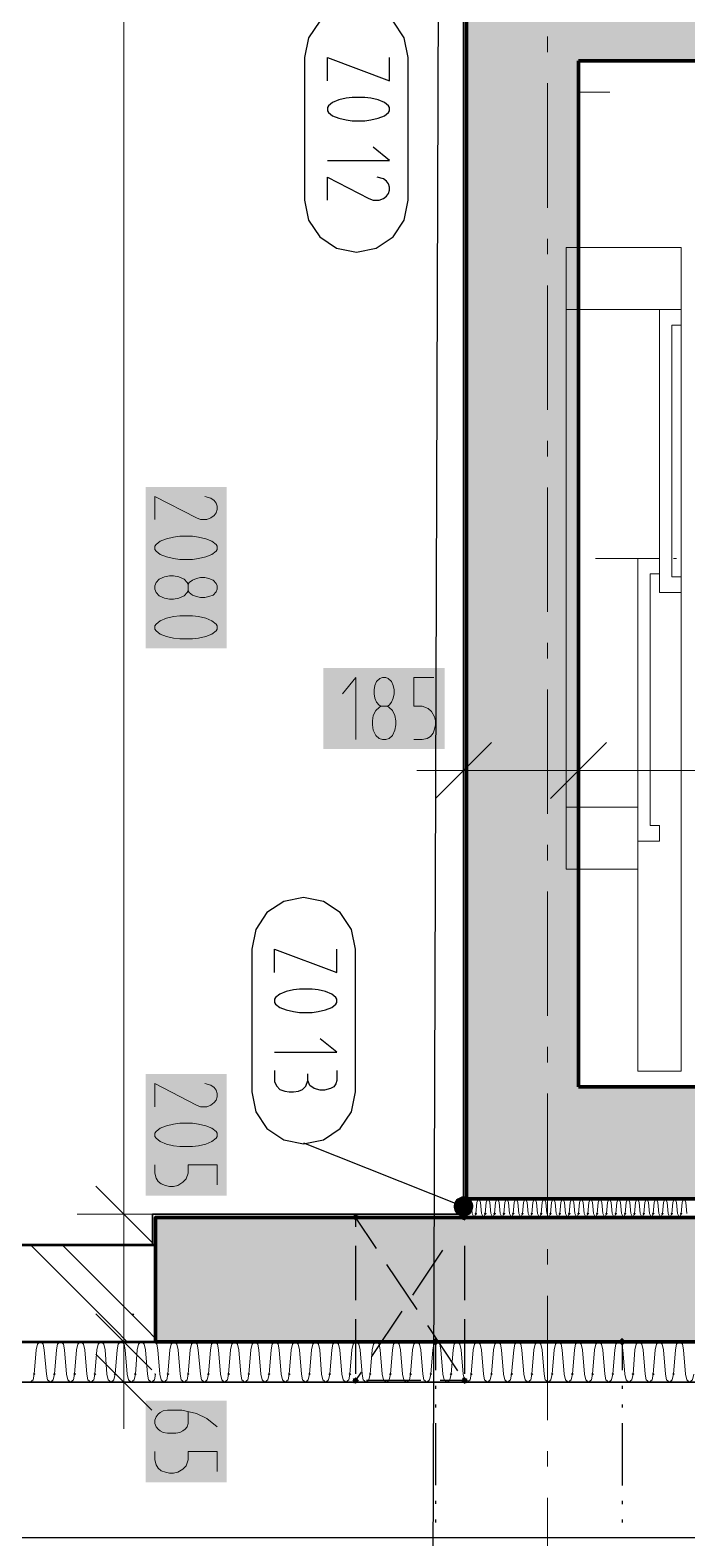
# Model space of a CAD drawing. Header units: millimetres. Extents: x 0 to 594, y 0 to 420.
# Drawn here: x 416.07 to 424.38, y 248.51 to 267.6 of the extents above; entities that cross this region are included whole.
import ezdxf

# ---------------------------------------------------------------- set-up
doc = ezdxf.new("R2010")
doc.units = ezdxf.units.MM
doc.header["$LTSCALE"] = 8
for name, color, linetype in [('CAT6', 1, 'Continuous'), ('PDF_Dokresleni nad rovinou rezu', 7, 'Continuous'), ('PDF_Instalacni prizdivky', 7, 'Continuous'), ('PDF_Koty delkove', 7, 'Continuous'), ('PDF_Obecne 0.25', 7, 'Continuous'), ('PDF_Omitka', 7, 'Continuous'), ('PDF_Osy hlavni', 7, 'Continuous'), ('PDF_Popis Zamecnicke vyrobky', 7, 'Continuous'), ('PDF_Prostupy', 7, 'Continuous'), ('PDF_Steny obvodove nosne', 7, 'Continuous'), ('PDF_Steny sendvic', 7, 'Continuous'), ('PDF_Steny vnitrni', 7, 'Continuous'), ('PDF_Vytah', 7, 'Continuous')]:
    doc.layers.add(name, color=color, linetype=linetype)

msp = doc.modelspace()

# ---------------------------------------------------------------- hatches: boundary and pattern name
at = {"layer": 'PDF_Steny obvodove nosne', "true_color": 0xc0c0c0, "transparency": 33554559}
msp.add_hatch(color=9, dxfattribs=at).paths.add_polyline_path([(440.256, 268.63), (421.595, 268.63), (421.595, 267.213), (438.839, 267.213), (440.256, 267.213)])
at = {"layer": 'PDF_Steny vnitrni', "true_color": 0xc0c0c0, "transparency": 33554559}
msp.add_hatch(color=9, dxfattribs=at).paths.add_polyline_path([(417.658, 250.992), (442.067, 250.992), (442.067, 252.567), (440.335, 252.567), (421.555, 252.567), (417.658, 252.567)])

# ---------------------------------------------------------------- linework, layer by layer
at = {"layer": 'CAT6'}
msp.add_line((420.994, 193.995), (421.247, 270.644), dxfattribs=at)
at = {"layer": 'PDF_Dokresleni nad rovinou rezu', "lineweight": 25}
for points in [[(421.201, 250.992), (421.201, 250.631)], [(423.563, 250.992), (423.563, 250.63)], [(421.201, 250.434), (421.201, 250.395)], [(423.563, 250.433), (423.563, 250.394)], [(421.201, 250.198), (421.201, 250.159)], [(423.563, 250.197), (423.563, 250.158)], [(421.201, 249.962), (421.201, 249.174)], [(423.563, 249.961), (423.563, 249.173)], [(421.201, 248.977), (421.201, 248.938)], [(423.563, 248.977), (423.563, 248.937)], [(421.201, 248.741), (421.201, 248.702)], [(423.563, 248.74), (423.563, 248.701)]]:
    msp.add_lwpolyline(points, dxfattribs=at)
at = {"layer": 'PDF_Dokresleni nad rovinou rezu', "lineweight": 25, "transparency": 33554559}
for points in [[(421.201, 251.041), (421.25, 250.992), (421.152, 250.992), (421.201, 250.943)], [(423.563, 251.041), (423.612, 250.992), (423.514, 250.992), (423.563, 250.943)]]:
    msp.add_solid(points, dxfattribs=at)
at = {"layer": 'PDF_Instalacni prizdivky', "lineweight": 50}
msp.add_lwpolyline([(400.02, 250.992), (417.658, 250.992), (417.658, 252.213), (417.618, 252.213), (400.059, 252.213), (400.02, 252.213)], close=True, dxfattribs=at)
at = {"layer": 'PDF_Instalacni prizdivky', "lineweight": 9}
for points in [[(416.079, 252.213), (417.142, 251.15), (417.299, 250.992)], [(416.48, 252.213), (417.343, 251.35)], [(417.343, 251.35), (417.543, 251.15)], [(417.543, 251.15), (417.658, 251.035)]]:
    msp.add_lwpolyline(points, dxfattribs=at)
at = {"layer": 'PDF_Instalacni prizdivky', "lineweight": 9, "transparency": 33554559}
msp.add_solid([(417.373, 251.354), (417.39, 251.336), (417.355, 251.336), (417.373, 251.319)], dxfattribs=at)
at = {"layer": 'PDF_Koty delkove', "lineweight": 18}
for points in [[(417.257, 299.614), (417.257, 295.177), (417.257, 287.961), (417.257, 276.386), (417.257, 268.984), (417.257, 252.606), (417.257, 250.992), (417.257, 250.48)], [(417.65, 261.404), (417.65, 261.698), (418.176, 261.425), (418.228, 261.404), (418.307, 261.404), (418.359, 261.425), (418.398, 261.456), (418.425, 261.488), (418.438, 261.53), (418.438, 261.572), (418.425, 261.614), (418.398, 261.645), (418.359, 261.677), (418.281, 261.698)], [(417.664, 261.089), (417.65, 261.068), (417.65, 261.026), (417.664, 261.005), (417.717, 260.963), (417.795, 260.932), (417.887, 260.911), (417.966, 260.9)], [(417.966, 260.9), (418.124, 260.9), (418.202, 260.911), (418.294, 260.932), (418.372, 260.963), (418.425, 261.005), (418.438, 261.026), (418.438, 261.068), (418.425, 261.089), (418.372, 261.131), (418.294, 261.162), (418.202, 261.183), (418.124, 261.194), (417.966, 261.194), (417.887, 261.183), (417.795, 261.162), (417.717, 261.131), (417.664, 261.089)], [(418.071, 260.585), (418.084, 260.606), (418.124, 260.637), (418.176, 260.658), (418.228, 260.669), (418.281, 260.669), (418.333, 260.658), (418.386, 260.637), (418.425, 260.595), (418.438, 260.564), (418.438, 260.522), (418.425, 260.491), (418.386, 260.448), (418.333, 260.428), (418.281, 260.417), (418.228, 260.417), (418.176, 260.428), (418.124, 260.448), (418.084, 260.48), (418.071, 260.501)], [(418.372, 259.955), (418.425, 259.997), (418.438, 260.018), (418.438, 260.06), (418.425, 260.081), (418.372, 260.123), (418.294, 260.154), (418.202, 260.176), (418.124, 260.186), (417.966, 260.186), (417.887, 260.176), (417.795, 260.154), (417.717, 260.123), (417.664, 260.081), (417.65, 260.06), (417.65, 260.018), (417.664, 259.997), (417.717, 259.955), (417.795, 259.924), (417.887, 259.903), (417.966, 259.892)], [(417.966, 259.892), (418.124, 259.892), (418.202, 259.903), (418.294, 259.924), (418.372, 259.955)], [(420.193, 258.618), (420.193, 259.406), (420.026, 259.196)], [(420.435, 259.144), (420.424, 259.196), (420.424, 259.249), (420.435, 259.301), (420.456, 259.354), (420.498, 259.393), (420.53, 259.406), (420.571, 259.406), (420.603, 259.393), (420.645, 259.354), (420.666, 259.301), (420.676, 259.249), (420.676, 259.196), (420.666, 259.144), (420.645, 259.092), (420.613, 259.052), (420.593, 259.039)], [(421.18, 259.406), (420.928, 259.406), (420.928, 259.039), (421.034, 259.039), (421.107, 259.012), (421.149, 258.973), (421.19, 258.907), (421.201, 258.855), (421.201, 258.803), (421.19, 258.75), (421.17, 258.698), (421.138, 258.659), (421.097, 258.632), (421.034, 258.618), (420.928, 258.618)], [(420.508, 259.039), (420.487, 259.052), (420.456, 259.092), (420.435, 259.144)], [(421.555, 257.634), (421.555, 258.225), (421.555, 258.815)], [(423.012, 257.634), (423.012, 258.225), (423.012, 258.815)], [(421.201, 257.87), (421.91, 258.579)], [(422.658, 257.87), (423.366, 258.579)], [(421.555, 258.225), (420.965, 258.225)], [(421.555, 258.225), (423.012, 258.225), (438.839, 258.225), (440.256, 258.225), (440.492, 258.225), (442.067, 258.225)], [(417.65, 253.968), (417.65, 254.262), (418.176, 253.989), (418.228, 253.968), (418.307, 253.968), (418.359, 253.989), (418.398, 254.021), (418.425, 254.052), (418.438, 254.094), (418.438, 254.136), (418.425, 254.178), (418.398, 254.21), (418.359, 254.241), (418.281, 254.262)], [(417.966, 253.464), (418.124, 253.464), (418.202, 253.475), (418.294, 253.496), (418.372, 253.527), (418.425, 253.569), (418.438, 253.59), (418.438, 253.632), (418.425, 253.653), (418.372, 253.695), (418.294, 253.726), (418.202, 253.748), (418.124, 253.759), (417.966, 253.759), (417.887, 253.748), (417.795, 253.726), (417.717, 253.695), (417.664, 253.653)], [(417.664, 253.653), (417.65, 253.632), (417.65, 253.59), (417.664, 253.569), (417.717, 253.527), (417.795, 253.496), (417.887, 253.475), (417.966, 253.464)], [(418.438, 252.981), (418.438, 253.233), (418.071, 253.233), (418.071, 253.128), (418.044, 253.055), (418.005, 253.013), (417.939, 252.971), (417.887, 252.96), (417.835, 252.96), (417.782, 252.971), (417.73, 252.992), (417.69, 253.023), (417.664, 253.065), (417.65, 253.128), (417.65, 253.233)], [(416.902, 252.961), (417.611, 252.252)], [(416.666, 252.606), (417.257, 252.606), (417.847, 252.606)], [(416.902, 251.346), (417.611, 250.638)], [(416.666, 250.992), (417.257, 250.992), (417.847, 250.992)], [(416.902, 250.835), (417.611, 250.126)], [(416.666, 250.48), (417.257, 250.48), (417.847, 250.48)], [(417.257, 250.48), (417.257, 249.89)], [(418.071, 250.105), (418.071, 249.958), (418.057, 249.916), (418.031, 249.884), (418.005, 249.863), (417.966, 249.842), (417.913, 249.832), (417.809, 249.832), (417.756, 249.842), (417.717, 249.863), (417.69, 249.884), (417.664, 249.916), (417.65, 249.958), (417.65, 249.999), (417.664, 250.042), (417.69, 250.073), (417.717, 250.094), (417.756, 250.115), (417.809, 250.126), (417.992, 250.126), (418.176, 250.084), (418.307, 250.021), (418.438, 249.916)], [(417.887, 249.328), (417.835, 249.328), (417.782, 249.339), (417.73, 249.359), (417.69, 249.391), (417.664, 249.432), (417.65, 249.495), (417.65, 249.601)], [(418.438, 249.349), (418.438, 249.601), (418.071, 249.601), (418.071, 249.495), (418.044, 249.422), (418.005, 249.38), (417.939, 249.339), (417.887, 249.328)]]:
    msp.add_lwpolyline(points, dxfattribs=at)
for points in [[(417.835, 260.396), (417.887, 260.396), (417.953, 260.407), (418.018, 260.438), (418.057, 260.48), (418.071, 260.501), (418.071, 260.585), (418.057, 260.606), (418.018, 260.648), (417.953, 260.68), (417.887, 260.69), (417.835, 260.69), (417.769, 260.68), (417.703, 260.648), (417.664, 260.606), (417.65, 260.564), (417.65, 260.522), (417.664, 260.48), (417.703, 260.438), (417.769, 260.407)], [(420.697, 258.803), (420.697, 258.855), (420.686, 258.921), (420.656, 258.986), (420.613, 259.026), (420.593, 259.039), (420.508, 259.039), (420.487, 259.026), (420.445, 258.986), (420.414, 258.921), (420.403, 258.855), (420.403, 258.803), (420.414, 258.737), (420.445, 258.671), (420.487, 258.632), (420.53, 258.618), (420.571, 258.618), (420.613, 258.632), (420.656, 258.671), (420.686, 258.737)]]:
    msp.add_lwpolyline(points, close=True, dxfattribs=at)
at = {"layer": 'PDF_Koty delkove', "color": 7, "lineweight": 18, "true_color": 0xffffff, "transparency": 33554559}
for points in [[(417.532, 261.816), (417.532, 259.774), (418.556, 261.816), (418.556, 259.774)], [(419.781, 258.5), (421.319, 258.5), (419.781, 259.524), (421.319, 259.524)], [(417.532, 254.381), (417.532, 252.842), (418.556, 254.381), (418.556, 252.842)], [(417.532, 250.244), (417.532, 249.21), (418.556, 250.244), (418.556, 249.21)]]:
    msp.add_solid(points, dxfattribs=at)
at = {"layer": 'PDF_Obecne 0.25', "lineweight": 25}
msp.add_lwpolyline([(398.051, 262.134), (398.051, 254.26), (392.776, 254.26), (397.54, 250.48, 0.414211), (399.508, 248.512), (444.665, 248.512, 0.414215), (446.634, 250.48)], format="xyb", dxfattribs=at)
at = {"layer": 'PDF_Omitka', "lineweight": 35}
for points in [[(421.555, 268.63), (421.555, 252.803), (421.595, 252.803), (421.595, 253.039), (421.595, 267.213), (421.595, 268.63)], [(417.658, 252.567), (421.555, 252.567), (421.555, 252.606), (417.658, 252.606), (417.618, 252.606), (417.618, 252.213), (417.658, 252.213)]]:
    msp.add_lwpolyline(points, close=True, dxfattribs=at)
at = {"layer": 'PDF_Osy hlavni', "lineweight": 18}
for points in [[(422.618, 267.52), (422.618, 267.323)], [(422.618, 266.929), (422.618, 265.354)], [(422.618, 264.961), (422.618, 264.764)], [(422.618, 264.37), (422.618, 262.795)], [(422.618, 262.402), (422.618, 262.205)], [(422.618, 261.811), (422.618, 260.236)], [(422.618, 259.843), (422.618, 259.646)], [(422.618, 259.252), (422.618, 257.677)], [(422.618, 257.284), (422.618, 257.087)], [(422.618, 256.693), (422.618, 255.118)], [(422.618, 254.725), (422.618, 254.528)], [(422.618, 254.134), (422.618, 252.559)], [(422.618, 252.165), (422.618, 251.969)], [(422.618, 251.575), (422.618, 250)], [(422.618, 249.606), (422.618, 249.41)], [(422.618, 249.016), (422.618, 247.441)]]:
    msp.add_lwpolyline(points, dxfattribs=at)
at = {"layer": 'PDF_Popis Zamecnicke vyrobky', "lineweight": 25}
for points in [[(419.544, 265.448), (419.594, 265.197), (419.736, 264.984), (419.949, 264.842), (420.2, 264.792), (420.451, 264.842), (420.664, 264.984), (420.806, 265.197), (420.856, 265.448), (420.856, 267.254), (420.806, 267.505), (420.664, 267.718), (420.451, 267.86), (420.2, 267.91), (419.949, 267.86), (419.736, 267.718), (419.594, 267.505), (419.544, 267.254)], [(421.665, 252.661), (421.671, 252.679), (421.673, 252.699), (421.673, 252.718), (421.669, 252.737), (421.662, 252.755), (421.653, 252.772), (421.64, 252.786), (421.626, 252.799), (421.61, 252.809), (421.592, 252.817), (421.573, 252.821), (421.554, 252.823), (421.535, 252.821), (421.516, 252.816), (421.499, 252.808), (421.482, 252.798), (421.468, 252.785), (421.456, 252.769), (421.447, 252.753), (421.441, 252.734), (421.438, 252.715), (421.437, 252.696), (421.44, 252.677), (421.446, 252.659), (421.455, 252.642), (421.467, 252.626), (421.481, 252.613), (421.497, 252.602), (421.514, 252.594), (421.533, 252.589), (421.552, 252.587), (421.571, 252.588), (421.59, 252.592), (421.608, 252.599), (421.624, 252.609), (421.639, 252.621), (421.651, 252.636), (421.661, 252.653)]]:
    msp.add_lwpolyline(points, close=True, dxfattribs=at)
for points in [[(419.832, 266.96), (419.832, 267.254), (420.62, 266.96), (420.62, 267.254)], [(420.148, 266.456), (420.306, 266.456), (420.384, 266.466), (420.476, 266.487), (420.554, 266.519), (420.607, 266.56), (420.62, 266.582), (420.62, 266.623), (420.607, 266.645), (420.554, 266.686), (420.476, 266.718), (420.384, 266.739), (420.306, 266.75), (420.148, 266.75), (420.069, 266.739), (419.977, 266.718), (419.899, 266.686), (419.846, 266.645), (419.832, 266.623), (419.832, 266.582), (419.846, 266.56), (419.899, 266.519), (419.977, 266.487), (420.069, 266.466), (420.148, 266.456)], [(419.832, 265.952), (420.62, 265.952), (420.41, 266.119)], [(419.832, 265.448), (419.832, 265.742), (420.358, 265.469), (420.41, 265.448), (420.489, 265.448), (420.541, 265.469), (420.58, 265.5), (420.607, 265.532), (420.62, 265.574), (420.62, 265.615), (420.607, 265.658), (420.58, 265.689), (420.541, 265.721), (420.463, 265.742)], [(420.138, 256.213), (419.996, 256.426), (419.783, 256.568), (419.532, 256.618), (419.281, 256.568), (419.068, 256.426), (418.926, 256.213), (418.876, 255.962), (418.876, 254.156)], [(418.876, 254.156), (418.926, 253.905), (419.068, 253.692), (419.281, 253.55), (419.532, 253.5), (419.783, 253.55), (419.996, 253.692), (420.138, 253.905), (420.188, 254.156), (420.188, 255.962), (420.138, 256.213)], [(419.164, 255.667), (419.164, 255.962), (419.952, 255.667), (419.952, 255.962)], [(419.952, 255.289), (419.952, 255.331), (419.939, 255.352), (419.887, 255.394), (419.808, 255.426), (419.716, 255.447), (419.638, 255.458), (419.48, 255.458), (419.402, 255.447), (419.309, 255.426), (419.231, 255.394), (419.178, 255.352), (419.164, 255.331), (419.164, 255.289), (419.178, 255.268), (419.231, 255.226), (419.309, 255.195), (419.402, 255.174), (419.48, 255.163)], [(419.48, 255.163), (419.638, 255.163), (419.716, 255.174), (419.808, 255.195), (419.887, 255.226), (419.939, 255.268), (419.952, 255.289)], [(419.164, 254.66), (419.952, 254.66), (419.742, 254.827)], [(419.164, 254.428), (419.164, 254.282), (419.191, 254.229), (419.231, 254.187), (419.296, 254.166), (419.349, 254.156), (419.402, 254.156), (419.467, 254.166), (419.519, 254.187), (419.558, 254.229), (419.585, 254.302)], [(419.952, 254.428), (419.952, 254.302), (419.939, 254.26), (419.913, 254.219), (419.873, 254.197), (419.795, 254.176), (419.742, 254.176), (419.664, 254.197), (419.611, 254.239), (419.585, 254.302), (419.585, 254.386)], [(419.532, 253.51), (421.555, 252.705)], [(421.599, 252.814), (421.599, 252.814)], [(421.446, 252.748), (421.446, 252.748)], [(421.665, 252.661), (421.665, 252.661)], [(421.512, 252.595), (421.512, 252.595)]]:
    msp.add_lwpolyline(points, dxfattribs=at)
at = {"layer": 'PDF_Popis Zamecnicke vyrobky', "lineweight": 25, "transparency": 33554559}
for points in [[(421.483, 252.797), (421.463, 252.632), (421.538, 252.821)], [(421.538, 252.821), (421.463, 252.632), (421.512, 252.595)], [(421.538, 252.821), (421.512, 252.595), (421.599, 252.814)], [(421.599, 252.814), (421.512, 252.595), (421.573, 252.588)], [(421.599, 252.814), (421.573, 252.588), (421.648, 252.777)], [(421.439, 252.687), (421.483, 252.797), (421.446, 252.748)], [(421.483, 252.797), (421.439, 252.687), (421.463, 252.632)], [(421.648, 252.777), (421.573, 252.588), (421.628, 252.612)], [(421.648, 252.777), (421.628, 252.612), (421.671, 252.722)], [(421.671, 252.722), (421.628, 252.612), (421.665, 252.661)]]:
    msp.add_solid(points, dxfattribs=at)
at = {"layer": 'PDF_Prostupy', "lineweight": 25}
for points in [[(420.19, 252.568), (420.19, 252.448)], [(420.453, 252.173), (420.19, 252.568)], [(421.016, 252.568), (420.327, 252.568)], [(421.568, 252.568), (421.258, 252.568)], [(420.19, 252.207), (420.19, 251.518)], [(421.291, 252.153), (420.909, 251.58)], [(421.568, 252.207), (421.568, 251.518)], [(420.969, 251.399), (420.587, 251.972)], [(420.19, 251.276), (420.19, 250.587)], [(420.775, 251.379), (420.393, 250.806)], [(421.568, 251.276), (421.568, 250.587)], [(421.485, 250.625), (421.103, 251.198)], [(420.259, 250.605), (420.19, 250.501)], [(421.016, 250.501), (420.327, 250.501)], [(421.568, 250.501), (421.258, 250.501)]]:
    msp.add_lwpolyline(points, dxfattribs=at)
at = {"layer": 'PDF_Prostupy', "lineweight": 25, "transparency": 33554559}
for points in [[(420.19, 252.611), (420.233, 252.568), (420.147, 252.568), (420.19, 252.525)], [(420.233, 252.568), (420.19, 252.525), (420.19, 252.611), (420.147, 252.568)], [(420.214, 252.532), (420.154, 252.544), (420.225, 252.592), (420.166, 252.604)], [(421.568, 252.611), (421.611, 252.568), (421.525, 252.568), (421.568, 252.525)], [(421.611, 252.568), (421.568, 252.525), (421.568, 252.611), (421.525, 252.568)], [(421.592, 252.604), (421.604, 252.544), (421.532, 252.592), (421.544, 252.532)], [(420.19, 250.544), (420.233, 250.501), (420.147, 250.501), (420.19, 250.458)], [(420.233, 250.501), (420.19, 250.458), (420.19, 250.544), (420.147, 250.501)], [(420.214, 250.537), (420.225, 250.477), (420.154, 250.525), (420.166, 250.465)], [(421.568, 250.544), (421.611, 250.501), (421.525, 250.501), (421.568, 250.458)], [(421.611, 250.501), (421.568, 250.458), (421.568, 250.544), (421.525, 250.501)], [(421.592, 250.465), (421.532, 250.477), (421.604, 250.525), (421.544, 250.537)]]:
    msp.add_solid(points, dxfattribs=at)
at = {"layer": 'PDF_Steny obvodove nosne', "lineweight": 70}
for points in [[(421.595, 267.213), (421.595, 268.63), (440.256, 268.63), (440.256, 267.213), (440.256, 267.213), (440.256, 264.85), (438.839, 264.85), (438.839, 267.213), (423.012, 267.213)], [(421.595, 267.213), (421.595, 254.22)], [(423.012, 254.22), (423.012, 267.213)], [(421.595, 254.22), (421.595, 252.803), (438.839, 252.803), (440.256, 252.803), (440.256, 256.976)], [(438.839, 256.976), (438.839, 254.22), (423.012, 254.22)]]:
    msp.add_lwpolyline(points, dxfattribs=at)
at = {"layer": 'PDF_Steny obvodove nosne', "color": 9, "lineweight": 9, "true_color": 0xc0c0c0, "transparency": 33554559}
for points in [[(421.595, 267.213), (421.595, 254.22), (423.012, 267.213), (423.012, 254.22)], [(421.595, 252.803), (438.839, 252.803), (421.595, 254.22), (438.839, 254.22)]]:
    msp.add_solid(points, dxfattribs=at)
at = {"layer": 'PDF_Steny sendvic', "lineweight": 35}
msp.add_lwpolyline([(440.335, 252.567), (440.492, 252.567), (440.492, 256.976), (440.256, 256.976), (440.256, 252.803), (438.839, 252.803), (421.595, 252.803), (421.555, 252.803), (421.555, 252.606), (421.555, 252.567)], close=True, dxfattribs=at)
for points in [[(417.657, 250.48), (455.689, 250.48), (455.689, 250.992), (455.689, 255.754), (455.177, 255.754), (455.177, 252.567), (455.177, 250.992), (442.067, 250.992), (417.658, 250.992), (400.02, 250.992), (398.051, 250.992)], [(398.051, 250.48), (417.657, 250.48)]]:
    msp.add_lwpolyline(points, dxfattribs=at)
at = {"layer": 'PDF_Steny sendvic', "lineweight": 9}
for points in [[(421.571, 252.567), (421.595, 252.614)], [(421.606, 252.756), (421.595, 252.614)], [(421.628, 252.803), (421.606, 252.756)], [(421.606, 252.756), (421.606, 252.756)], [(421.654, 252.756), (421.633, 252.803)], [(421.665, 252.614), (421.654, 252.756)], [(421.665, 252.614), (421.689, 252.567)], [(421.689, 252.567), (421.713, 252.614)], [(421.724, 252.756), (421.713, 252.614)], [(421.746, 252.803), (421.724, 252.756)], [(421.724, 252.756), (421.724, 252.756)], [(421.772, 252.756), (421.751, 252.803)], [(421.784, 252.614), (421.772, 252.756)], [(421.784, 252.614), (421.807, 252.567), (421.831, 252.614)], [(421.843, 252.756), (421.831, 252.614)], [(421.864, 252.803), (421.843, 252.756)], [(421.843, 252.756), (421.843, 252.756)], [(421.89, 252.756), (421.869, 252.803)], [(421.89, 252.756), (421.902, 252.614), (421.925, 252.567)], [(421.925, 252.567), (421.949, 252.614)], [(421.961, 252.756), (421.949, 252.614)], [(421.982, 252.803), (421.961, 252.756)], [(421.961, 252.756), (421.961, 252.756)], [(422.008, 252.756), (421.987, 252.803)], [(422.02, 252.614), (422.008, 252.756)], [(422.02, 252.614), (422.043, 252.567), (422.067, 252.614)], [(422.079, 252.756), (422.067, 252.614)], [(422.1, 252.803), (422.079, 252.756)], [(422.079, 252.756), (422.079, 252.756)], [(422.126, 252.756), (422.105, 252.803)], [(422.138, 252.614), (422.126, 252.756)], [(422.138, 252.614), (422.162, 252.567)], [(422.162, 252.567), (422.185, 252.614)], [(422.197, 252.756), (422.185, 252.614)], [(422.218, 252.803), (422.197, 252.756)], [(422.197, 252.756), (422.197, 252.756)], [(422.244, 252.756), (422.223, 252.803)], [(422.244, 252.756), (422.256, 252.614), (422.28, 252.567)], [(422.28, 252.567), (422.303, 252.614)], [(422.315, 252.756), (422.303, 252.614)], [(422.336, 252.803), (422.315, 252.756)], [(422.315, 252.756), (422.315, 252.756)], [(422.362, 252.756), (422.341, 252.803)], [(422.374, 252.614), (422.362, 252.756)], [(422.374, 252.614), (422.398, 252.567), (422.421, 252.614)], [(422.433, 252.756), (422.421, 252.614)], [(422.454, 252.803), (422.433, 252.756)], [(422.433, 252.756), (422.433, 252.756)], [(422.481, 252.756), (422.459, 252.803)], [(422.481, 252.756), (422.492, 252.614), (422.516, 252.567)], [(422.516, 252.567), (422.54, 252.614)], [(422.551, 252.756), (422.54, 252.614)], [(422.572, 252.803), (422.551, 252.756)], [(422.551, 252.756), (422.551, 252.756)], [(422.599, 252.756), (422.577, 252.803)], [(422.599, 252.756), (422.61, 252.614), (422.634, 252.567), (422.658, 252.614)], [(422.669, 252.756), (422.658, 252.614)], [(422.691, 252.803), (422.669, 252.756)], [(422.669, 252.756), (422.669, 252.756)], [(422.717, 252.756), (422.696, 252.803)], [(422.728, 252.614), (422.717, 252.756)], [(422.728, 252.614), (422.752, 252.567)], [(422.752, 252.567), (422.776, 252.614)], [(422.787, 252.756), (422.776, 252.614)], [(422.809, 252.803), (422.787, 252.756)], [(422.787, 252.756), (422.787, 252.756)], [(422.835, 252.756), (422.814, 252.803)], [(422.847, 252.614), (422.835, 252.756)], [(422.847, 252.614), (422.87, 252.567)], [(422.87, 252.567), (422.894, 252.614)], [(422.906, 252.756), (422.894, 252.614)], [(422.927, 252.803), (422.906, 252.756)], [(422.906, 252.756), (422.906, 252.756)], [(422.953, 252.756), (422.932, 252.803)], [(422.965, 252.614), (422.953, 252.756)], [(422.965, 252.614), (422.988, 252.567)], [(422.988, 252.567), (423.012, 252.614)], [(423.024, 252.756), (423.012, 252.614)], [(423.045, 252.803), (423.024, 252.756)], [(423.024, 252.756), (423.024, 252.756)], [(423.071, 252.756), (423.05, 252.803)], [(423.083, 252.614), (423.071, 252.756)], [(423.083, 252.614), (423.106, 252.567)], [(423.106, 252.567), (423.13, 252.614)], [(423.142, 252.756), (423.13, 252.614)], [(423.163, 252.803), (423.142, 252.756)], [(423.142, 252.756), (423.142, 252.756)], [(423.189, 252.756), (423.168, 252.803)], [(423.201, 252.614), (423.189, 252.756)], [(423.201, 252.614), (423.225, 252.567)], [(423.225, 252.567), (423.248, 252.614)], [(423.26, 252.756), (423.248, 252.614)], [(423.281, 252.803), (423.26, 252.756)], [(423.26, 252.756), (423.26, 252.756)], [(423.307, 252.756), (423.286, 252.803)], [(423.319, 252.614), (423.307, 252.756)], [(423.319, 252.614), (423.343, 252.567)], [(423.343, 252.567), (423.366, 252.614)], [(423.378, 252.756), (423.366, 252.614)], [(423.399, 252.803), (423.378, 252.756)], [(423.378, 252.756), (423.378, 252.756)], [(423.425, 252.756), (423.404, 252.803)], [(423.437, 252.614), (423.425, 252.756)], [(423.437, 252.614), (423.461, 252.567)], [(423.461, 252.567), (423.484, 252.614)], [(423.496, 252.756), (423.484, 252.614)], [(423.517, 252.803), (423.496, 252.756)], [(423.496, 252.756), (423.496, 252.756)], [(423.544, 252.756), (423.522, 252.803)], [(423.555, 252.614), (423.544, 252.756)], [(423.555, 252.614), (423.579, 252.567), (423.602, 252.614)], [(423.614, 252.756), (423.602, 252.614)], [(423.635, 252.803), (423.614, 252.756)], [(423.614, 252.756), (423.614, 252.756)], [(423.662, 252.756), (423.64, 252.803)], [(423.673, 252.614), (423.662, 252.756)], [(423.673, 252.614), (423.697, 252.567), (423.721, 252.614)], [(423.732, 252.756), (423.721, 252.614)], [(423.754, 252.803), (423.732, 252.756)], [(423.732, 252.756), (423.732, 252.756)], [(423.78, 252.756), (423.759, 252.803)], [(423.791, 252.614), (423.78, 252.756)], [(423.791, 252.614), (423.815, 252.567)], [(423.815, 252.567), (423.839, 252.614)], [(423.85, 252.756), (423.839, 252.614)], [(423.872, 252.803), (423.85, 252.756)], [(423.85, 252.756), (423.85, 252.756)], [(423.898, 252.756), (423.877, 252.803)], [(423.91, 252.614), (423.898, 252.756)], [(423.91, 252.614), (423.933, 252.567)], [(423.933, 252.567), (423.957, 252.614)], [(423.969, 252.756), (423.957, 252.614)], [(423.99, 252.803), (423.969, 252.756)], [(423.969, 252.756), (423.969, 252.756)], [(424.016, 252.756), (423.995, 252.803)], [(424.028, 252.614), (424.016, 252.756)], [(424.028, 252.614), (424.051, 252.567)], [(424.051, 252.567), (424.075, 252.614)], [(424.087, 252.756), (424.075, 252.614)], [(424.108, 252.803), (424.087, 252.756)], [(424.087, 252.756), (424.087, 252.756)], [(424.134, 252.756), (424.113, 252.803)], [(424.146, 252.614), (424.134, 252.756)], [(424.146, 252.614), (424.169, 252.567)], [(424.169, 252.567), (424.193, 252.614)], [(424.205, 252.756), (424.193, 252.614)], [(424.226, 252.803), (424.205, 252.756)], [(424.205, 252.756), (424.205, 252.756)], [(424.252, 252.756), (424.231, 252.803)], [(424.264, 252.614), (424.252, 252.756)], [(424.264, 252.614), (424.288, 252.567)], [(424.288, 252.567), (424.311, 252.614)], [(424.323, 252.756), (424.311, 252.614)], [(424.344, 252.803), (424.323, 252.756)], [(424.323, 252.756), (424.323, 252.756)], [(424.37, 252.756), (424.349, 252.803)], [(424.382, 252.614), (424.37, 252.756)], [(421.555, 252.598), (421.571, 252.567)], [(416.193, 250.992), (416.162, 250.962), (416.147, 250.89)], [(416.25, 250.89), (416.235, 250.962), (416.204, 250.992)], [(416.449, 250.992), (416.418, 250.962), (416.403, 250.89)], [(416.506, 250.89), (416.491, 250.962), (416.46, 250.992)], [(416.705, 250.992), (416.674, 250.962), (416.659, 250.89)], [(416.747, 250.962), (416.716, 250.992)], [(416.762, 250.89), (416.747, 250.962)], [(416.961, 250.992), (416.93, 250.962), (416.915, 250.89)], [(417.018, 250.89), (417.003, 250.962), (416.972, 250.992)], [(417.217, 250.992), (417.186, 250.962), (417.171, 250.89)], [(417.274, 250.89), (417.259, 250.962), (417.228, 250.992)], [(417.473, 250.992), (417.442, 250.962), (417.427, 250.89)], [(417.53, 250.89), (417.515, 250.962), (417.484, 250.992)], [(417.687, 250.89), (417.672, 250.962), (417.658, 250.977)], [(417.886, 250.992), (417.855, 250.962), (417.84, 250.89)], [(417.943, 250.89), (417.928, 250.962), (417.897, 250.992)], [(418.142, 250.992), (418.111, 250.962), (418.096, 250.89)], [(418.199, 250.89), (418.184, 250.962), (418.153, 250.992)], [(418.398, 250.992), (418.367, 250.962), (418.352, 250.89)], [(418.455, 250.89), (418.44, 250.962), (418.409, 250.992)], [(418.654, 250.992), (418.623, 250.962), (418.608, 250.89)], [(418.711, 250.89), (418.696, 250.962), (418.665, 250.992)], [(418.91, 250.992), (418.879, 250.962), (418.864, 250.89)], [(418.967, 250.89), (418.952, 250.962), (418.921, 250.992)], [(419.166, 250.992), (419.135, 250.962), (419.12, 250.89)], [(419.223, 250.89), (419.208, 250.962), (419.177, 250.992)], [(419.422, 250.992), (419.391, 250.962), (419.376, 250.89)], [(419.479, 250.89), (419.464, 250.962), (419.433, 250.992)], [(419.678, 250.992), (419.647, 250.962), (419.632, 250.89)], [(419.735, 250.89), (419.72, 250.962), (419.689, 250.992)], [(419.934, 250.992), (419.903, 250.962), (419.888, 250.89)], [(419.991, 250.89), (419.975, 250.962), (419.944, 250.992)], [(420.19, 250.992), (420.159, 250.962), (420.144, 250.89)], [(420.246, 250.89), (420.231, 250.962), (420.2, 250.992)], [(420.446, 250.992), (420.415, 250.962), (420.399, 250.89)], [(420.487, 250.962), (420.456, 250.992)], [(420.502, 250.89), (420.487, 250.962)], [(420.701, 250.992), (420.67, 250.962), (420.655, 250.89)], [(420.758, 250.89), (420.743, 250.962), (420.712, 250.992)], [(420.957, 250.992), (420.926, 250.962), (420.911, 250.89)], [(421.014, 250.89), (420.999, 250.962), (420.968, 250.992)], [(421.213, 250.992), (421.182, 250.962), (421.167, 250.89)], [(421.27, 250.89), (421.255, 250.962), (421.224, 250.992)], [(421.469, 250.992), (421.438, 250.962), (421.423, 250.89)], [(421.526, 250.89), (421.511, 250.962), (421.48, 250.992)], [(421.725, 250.992), (421.694, 250.962), (421.679, 250.89)], [(421.782, 250.89), (421.767, 250.962), (421.736, 250.992)], [(421.981, 250.992), (421.95, 250.962), (421.935, 250.89)], [(422.038, 250.89), (422.023, 250.962), (421.992, 250.992)], [(422.237, 250.992), (422.206, 250.962), (422.191, 250.89)], [(422.294, 250.89), (422.279, 250.962), (422.248, 250.992)], [(422.493, 250.992), (422.462, 250.962), (422.447, 250.89)], [(422.55, 250.89), (422.535, 250.962), (422.504, 250.992)], [(422.749, 250.992), (422.718, 250.962), (422.703, 250.89)], [(422.805, 250.89), (422.79, 250.962), (422.759, 250.992)], [(423.005, 250.992), (422.974, 250.962), (422.959, 250.89)], [(423.061, 250.89), (423.046, 250.962), (423.015, 250.992)], [(423.26, 250.992), (423.23, 250.962), (423.214, 250.89)], [(423.317, 250.89), (423.302, 250.962), (423.271, 250.992)], [(423.516, 250.992), (423.485, 250.962), (423.47, 250.89)], [(423.573, 250.89), (423.558, 250.962), (423.527, 250.992)], [(423.772, 250.992), (423.741, 250.962), (423.726, 250.89)], [(423.829, 250.89), (423.814, 250.962), (423.783, 250.992)], [(424.028, 250.992), (423.997, 250.962), (423.982, 250.89)], [(424.085, 250.89), (424.07, 250.962), (424.039, 250.992)], [(424.284, 250.992), (424.253, 250.962), (424.238, 250.89)], [(424.341, 250.89), (424.326, 250.962), (424.295, 250.992)], [(416.147, 250.89), (416.122, 250.583)], [(416.147, 250.89), (416.147, 250.89)], [(416.276, 250.583), (416.25, 250.89)], [(416.403, 250.89), (416.378, 250.583)], [(416.403, 250.89), (416.403, 250.89)], [(416.532, 250.583), (416.506, 250.89)], [(416.659, 250.89), (416.634, 250.583), (416.619, 250.51), (416.583, 250.48)], [(416.659, 250.89), (416.659, 250.89)], [(416.787, 250.583), (416.762, 250.89)], [(416.915, 250.89), (416.89, 250.583), (416.875, 250.51), (416.839, 250.48)], [(416.915, 250.89), (416.915, 250.89)], [(417.043, 250.583), (417.018, 250.89)], [(417.171, 250.89), (417.146, 250.583), (417.131, 250.51), (417.095, 250.48)], [(417.171, 250.89), (417.171, 250.89)], [(417.299, 250.583), (417.274, 250.89)], [(417.427, 250.89), (417.402, 250.583), (417.387, 250.51), (417.35, 250.48)], [(417.427, 250.89), (417.427, 250.89)], [(417.555, 250.583), (417.53, 250.89)], [(417.713, 250.583), (417.687, 250.89)], [(417.84, 250.89), (417.815, 250.583)], [(417.84, 250.89), (417.84, 250.89)], [(417.969, 250.583), (417.943, 250.89)], [(418.096, 250.89), (418.071, 250.583)], [(418.096, 250.89), (418.096, 250.89)], [(418.225, 250.583), (418.199, 250.89)], [(418.352, 250.89), (418.327, 250.583)], [(418.352, 250.89), (418.352, 250.89)], [(418.48, 250.583), (418.455, 250.89)], [(418.608, 250.89), (418.583, 250.583)], [(418.608, 250.89), (418.608, 250.89)], [(418.736, 250.583), (418.711, 250.89)], [(418.864, 250.89), (418.839, 250.583)], [(418.864, 250.89), (418.864, 250.89)], [(418.992, 250.583), (418.967, 250.89)], [(419.12, 250.89), (419.095, 250.583)], [(419.12, 250.89), (419.12, 250.89)], [(419.248, 250.583), (419.223, 250.89)], [(419.376, 250.89), (419.351, 250.583)], [(419.376, 250.89), (419.376, 250.89)], [(419.504, 250.583), (419.479, 250.89)], [(419.632, 250.89), (419.606, 250.583)], [(419.632, 250.89), (419.632, 250.89)], [(419.76, 250.583), (419.735, 250.89)], [(419.888, 250.89), (419.862, 250.583)], [(419.888, 250.89), (419.888, 250.89)], [(420.016, 250.583), (419.991, 250.89)], [(420.144, 250.89), (420.118, 250.583)], [(420.144, 250.89), (420.144, 250.89)], [(420.272, 250.583), (420.246, 250.89)], [(420.399, 250.89), (420.374, 250.583)], [(420.399, 250.89), (420.399, 250.89)], [(420.528, 250.583), (420.502, 250.89)], [(420.655, 250.89), (420.63, 250.583)], [(420.655, 250.89), (420.655, 250.89)], [(420.784, 250.583), (420.758, 250.89)], [(420.911, 250.89), (420.886, 250.583)], [(420.911, 250.89), (420.911, 250.89)], [(421.039, 250.583), (421.014, 250.89)], [(421.167, 250.89), (421.142, 250.583)], [(421.167, 250.89), (421.167, 250.89)], [(421.295, 250.583), (421.27, 250.89)], [(421.423, 250.89), (421.398, 250.583)], [(421.423, 250.89), (421.423, 250.89)], [(421.551, 250.583), (421.526, 250.89)], [(421.679, 250.89), (421.654, 250.583)], [(421.679, 250.89), (421.679, 250.89)], [(421.807, 250.583), (421.782, 250.89)], [(421.935, 250.89), (421.91, 250.583)], [(421.935, 250.89), (421.935, 250.89)], [(422.063, 250.583), (422.038, 250.89)], [(422.191, 250.89), (422.165, 250.583)], [(422.191, 250.89), (422.191, 250.89)], [(422.319, 250.583), (422.294, 250.89)], [(422.447, 250.89), (422.421, 250.583)], [(422.447, 250.89), (422.447, 250.89)], [(422.575, 250.583), (422.55, 250.89)], [(422.703, 250.89), (422.677, 250.583)], [(422.703, 250.89), (422.703, 250.89)], [(422.831, 250.583), (422.805, 250.89)], [(422.959, 250.89), (422.933, 250.583)], [(422.959, 250.89), (422.959, 250.89)], [(422.959, 250.89), (422.959, 250.89)], [(423.087, 250.583), (423.061, 250.89)], [(423.214, 250.89), (423.189, 250.583)], [(423.214, 250.89), (423.214, 250.89)], [(423.343, 250.583), (423.317, 250.89)], [(423.47, 250.89), (423.445, 250.583)], [(423.47, 250.89), (423.47, 250.89)], [(423.599, 250.583), (423.573, 250.89)], [(423.726, 250.89), (423.701, 250.583)], [(423.726, 250.89), (423.726, 250.89)], [(423.854, 250.583), (423.829, 250.89)], [(423.982, 250.89), (423.957, 250.583)], [(423.982, 250.89), (423.982, 250.89)], [(424.11, 250.583), (424.085, 250.89)], [(424.238, 250.89), (424.213, 250.583)], [(424.238, 250.89), (424.238, 250.89)], [(424.366, 250.583), (424.341, 250.89)], [(416.071, 250.48), (416.107, 250.51), (416.122, 250.583)], [(416.276, 250.583), (416.291, 250.51), (416.327, 250.48)], [(416.327, 250.48), (416.363, 250.51), (416.378, 250.583)], [(416.532, 250.583), (416.547, 250.51), (416.583, 250.48)], [(416.787, 250.583), (416.802, 250.51), (416.839, 250.48)], [(417.043, 250.583), (417.058, 250.51), (417.095, 250.48)], [(417.299, 250.583), (417.314, 250.51), (417.35, 250.48)], [(417.555, 250.583), (417.57, 250.51), (417.606, 250.48)], [(417.606, 250.48), (417.643, 250.51), (417.657, 250.583)], [(417.713, 250.583), (417.728, 250.51), (417.764, 250.48)], [(417.764, 250.48), (417.8, 250.51), (417.815, 250.583)], [(417.969, 250.583), (417.984, 250.51), (418.02, 250.48), (418.056, 250.51), (418.071, 250.583)], [(418.225, 250.583), (418.24, 250.51), (418.276, 250.48), (418.312, 250.51), (418.327, 250.583)], [(418.48, 250.583), (418.495, 250.51), (418.532, 250.48)], [(418.532, 250.48), (418.568, 250.51), (418.583, 250.583)], [(418.736, 250.583), (418.751, 250.51), (418.788, 250.48)], [(418.788, 250.48), (418.824, 250.51), (418.839, 250.583)], [(418.992, 250.583), (419.007, 250.51), (419.043, 250.48)], [(419.043, 250.48), (419.08, 250.51), (419.095, 250.583)], [(419.248, 250.583), (419.263, 250.51), (419.299, 250.48)], [(419.299, 250.48), (419.336, 250.51), (419.351, 250.583)], [(419.504, 250.583), (419.519, 250.51), (419.555, 250.48)], [(419.555, 250.48), (419.591, 250.51), (419.606, 250.583)], [(419.76, 250.583), (419.775, 250.51), (419.811, 250.48)], [(419.811, 250.48), (419.847, 250.51), (419.862, 250.583)], [(420.016, 250.583), (420.031, 250.51), (420.067, 250.48)], [(420.067, 250.48), (420.103, 250.51), (420.118, 250.583)], [(420.272, 250.583), (420.287, 250.51), (420.323, 250.48)], [(420.323, 250.48), (420.359, 250.51), (420.374, 250.583)], [(420.528, 250.583), (420.543, 250.51), (420.579, 250.48)], [(420.579, 250.48), (420.615, 250.51), (420.63, 250.583)], [(420.784, 250.583), (420.799, 250.51), (420.835, 250.48)], [(420.835, 250.48), (420.871, 250.51), (420.886, 250.583)], [(421.039, 250.583), (421.054, 250.51), (421.091, 250.48)], [(421.091, 250.48), (421.127, 250.51), (421.142, 250.583)], [(421.295, 250.583), (421.31, 250.51), (421.347, 250.48)], [(421.347, 250.48), (421.383, 250.51), (421.398, 250.583)], [(421.551, 250.583), (421.566, 250.51), (421.602, 250.48), (421.639, 250.51), (421.654, 250.583)], [(421.807, 250.583), (421.822, 250.51), (421.858, 250.48), (421.895, 250.51), (421.91, 250.583)], [(422.063, 250.583), (422.078, 250.51), (422.114, 250.48), (422.15, 250.51), (422.165, 250.583)], [(422.319, 250.583), (422.334, 250.51), (422.37, 250.48)], [(422.37, 250.48), (422.406, 250.51), (422.421, 250.583)], [(422.575, 250.583), (422.59, 250.51), (422.626, 250.48), (422.662, 250.51), (422.677, 250.583)], [(422.831, 250.583), (422.846, 250.51), (422.882, 250.48), (422.918, 250.51), (422.933, 250.583)], [(423.087, 250.583), (423.102, 250.51), (423.138, 250.48), (423.174, 250.51), (423.189, 250.583)], [(423.343, 250.583), (423.358, 250.51), (423.394, 250.48), (423.43, 250.51), (423.445, 250.583)], [(423.599, 250.583), (423.614, 250.51), (423.65, 250.48)], [(423.65, 250.48), (423.686, 250.51), (423.701, 250.583)], [(423.854, 250.583), (423.869, 250.51), (423.906, 250.48)], [(423.906, 250.48), (423.942, 250.51), (423.957, 250.583)], [(424.11, 250.583), (424.125, 250.51), (424.162, 250.48)], [(424.162, 250.48), (424.198, 250.51), (424.213, 250.583)], [(424.366, 250.583), (424.381, 250.51), (424.417, 250.48), (424.454, 250.51), (424.469, 250.583)]]:
    msp.add_lwpolyline(points, dxfattribs=at)
at = {"layer": 'PDF_Steny sendvic', "lineweight": 9, "transparency": 33554559}
for points in [[(421.595, 252.632), (421.612, 252.614), (421.577, 252.614), (421.595, 252.596)], [(421.713, 252.632), (421.73, 252.614), (421.695, 252.614), (421.713, 252.596)], [(421.831, 252.632), (421.849, 252.614), (421.813, 252.614), (421.831, 252.596)], [(421.949, 252.632), (421.967, 252.614), (421.931, 252.614), (421.949, 252.596)], [(422.067, 252.632), (422.085, 252.614), (422.049, 252.614), (422.067, 252.596)], [(422.185, 252.632), (422.203, 252.614), (422.167, 252.614), (422.185, 252.596)], [(422.303, 252.632), (422.321, 252.614), (422.286, 252.614), (422.303, 252.596)], [(422.421, 252.632), (422.439, 252.614), (422.404, 252.614), (422.421, 252.596)], [(422.54, 252.632), (422.557, 252.614), (422.522, 252.614), (422.54, 252.596)], [(422.658, 252.632), (422.675, 252.614), (422.64, 252.614), (422.658, 252.596)], [(422.776, 252.632), (422.793, 252.614), (422.758, 252.614), (422.776, 252.596)], [(422.894, 252.632), (422.912, 252.614), (422.876, 252.614), (422.894, 252.596)], [(423.012, 252.632), (423.03, 252.614), (422.994, 252.614), (423.012, 252.596)], [(423.13, 252.632), (423.148, 252.614), (423.112, 252.614), (423.13, 252.596)], [(423.248, 252.632), (423.266, 252.614), (423.23, 252.614), (423.248, 252.596)], [(423.366, 252.632), (423.384, 252.614), (423.349, 252.614), (423.366, 252.596)], [(423.484, 252.632), (423.502, 252.614), (423.467, 252.614), (423.484, 252.596)], [(423.602, 252.632), (423.62, 252.614), (423.585, 252.614), (423.602, 252.596)], [(423.721, 252.632), (423.738, 252.614), (423.703, 252.614), (423.721, 252.596)], [(423.839, 252.632), (423.856, 252.614), (423.821, 252.614), (423.839, 252.596)], [(423.957, 252.632), (423.975, 252.614), (423.939, 252.614), (423.957, 252.596)], [(424.075, 252.632), (424.093, 252.614), (424.057, 252.614), (424.075, 252.596)], [(424.193, 252.632), (424.211, 252.614), (424.175, 252.614), (424.193, 252.596)], [(424.311, 252.632), (424.329, 252.614), (424.293, 252.614), (424.311, 252.596)], [(416.122, 250.6), (416.14, 250.583), (416.104, 250.583), (416.122, 250.565)], [(416.378, 250.6), (416.396, 250.583), (416.36, 250.583), (416.378, 250.565)], [(416.634, 250.6), (416.652, 250.583), (416.616, 250.583), (416.634, 250.565)], [(416.89, 250.6), (416.908, 250.583), (416.872, 250.583), (416.89, 250.565)], [(417.146, 250.6), (417.163, 250.583), (417.128, 250.583), (417.146, 250.565)], [(417.402, 250.6), (417.419, 250.583), (417.384, 250.583), (417.402, 250.565)], [(417.657, 250.565), (417.64, 250.583), (417.657, 250.6)], [(417.815, 250.6), (417.833, 250.583), (417.797, 250.583), (417.815, 250.565)], [(418.071, 250.6), (418.089, 250.583), (418.053, 250.583), (418.071, 250.565)], [(418.327, 250.6), (418.345, 250.583), (418.309, 250.583), (418.327, 250.565)], [(418.583, 250.6), (418.601, 250.583), (418.565, 250.583), (418.583, 250.565)], [(418.839, 250.6), (418.856, 250.583), (418.821, 250.583), (418.839, 250.565)], [(419.095, 250.6), (419.112, 250.583), (419.077, 250.583), (419.095, 250.565)], [(419.351, 250.6), (419.368, 250.583), (419.333, 250.583), (419.351, 250.565)], [(419.606, 250.6), (419.624, 250.583), (419.589, 250.583), (419.606, 250.565)], [(419.862, 250.6), (419.88, 250.583), (419.845, 250.583), (419.862, 250.565)], [(420.118, 250.6), (420.136, 250.583), (420.101, 250.583), (420.118, 250.565)], [(420.374, 250.6), (420.392, 250.583), (420.356, 250.583), (420.374, 250.565)], [(420.63, 250.6), (420.648, 250.583), (420.612, 250.583), (420.63, 250.565)], [(420.886, 250.6), (420.904, 250.583), (420.868, 250.583), (420.886, 250.565)], [(421.142, 250.6), (421.16, 250.583), (421.124, 250.583), (421.142, 250.565)], [(421.398, 250.6), (421.415, 250.583), (421.38, 250.583), (421.398, 250.565)], [(421.654, 250.6), (421.671, 250.583), (421.636, 250.583), (421.654, 250.565)], [(421.91, 250.6), (421.927, 250.583), (421.892, 250.583), (421.91, 250.565)], [(422.165, 250.6), (422.183, 250.583), (422.148, 250.583), (422.165, 250.565)], [(422.421, 250.6), (422.439, 250.583), (422.404, 250.583), (422.421, 250.565)], [(422.677, 250.6), (422.695, 250.583), (422.66, 250.583), (422.677, 250.565)], [(422.933, 250.6), (422.951, 250.583), (422.915, 250.583), (422.933, 250.565)], [(423.189, 250.6), (423.207, 250.583), (423.171, 250.583), (423.189, 250.565)], [(423.445, 250.6), (423.463, 250.583), (423.427, 250.583), (423.445, 250.565)], [(423.701, 250.6), (423.719, 250.583), (423.683, 250.583), (423.701, 250.565)], [(423.957, 250.6), (423.975, 250.583), (423.939, 250.583), (423.957, 250.565)], [(424.213, 250.6), (424.23, 250.583), (424.195, 250.583), (424.213, 250.565)]]:
    msp.add_solid(points, dxfattribs=at)
at = {"layer": 'PDF_Steny vnitrni', "lineweight": 70}
msp.add_lwpolyline([(440.492, 252.567), (440.335, 252.567), (421.555, 252.567), (417.658, 252.567), (417.658, 252.213), (417.658, 250.992), (442.067, 250.992), (455.177, 250.992), (455.177, 252.567), (453.957, 252.567), (442.106, 252.567), (442.067, 252.567)], dxfattribs=at)
at = {"layer": 'PDF_Vytah', "lineweight": 9}
for points in [[(423.012, 266.425), (423.012, 266.819), (423.406, 266.819)], [(422.854, 264.85), (424.311, 264.85)], [(424.036, 264.063), (422.854, 264.063), (422.854, 264.85)], [(423.76, 257.331), (423.76, 254.417), (424.311, 254.417), (424.311, 264.85)], [(422.854, 257.764), (422.854, 264.063)], [(422.854, 260.913), (422.854, 260.913)], [(422.992, 260.913), (423.031, 260.913)], [(423.228, 260.913), (424.016, 260.913)], [(424.212, 260.913), (424.252, 260.913)], [(422.854, 257.764), (422.854, 256.976), (423.76, 256.976)], [(423.76, 257.764), (422.854, 257.764)], [(423.76, 257.764), (423.76, 257.567)], [(423.012, 254.614), (423.012, 254.22), (423.406, 254.22)]]:
    msp.add_lwpolyline(points, dxfattribs=at)
for points in [[(424.036, 260.48), (424.036, 264.063), (424.311, 264.063), (424.311, 263.866), (424.193, 263.866), (424.193, 260.677), (424.311, 260.677), (424.311, 260.48)], [(423.76, 257.331), (423.76, 260.913), (424.036, 260.913), (424.036, 260.717), (423.917, 260.717), (423.917, 257.528), (424.036, 257.528), (424.036, 257.331)]]:
    msp.add_lwpolyline(points, close=True, dxfattribs=at)

doc.saveas('drawing.dxf')
